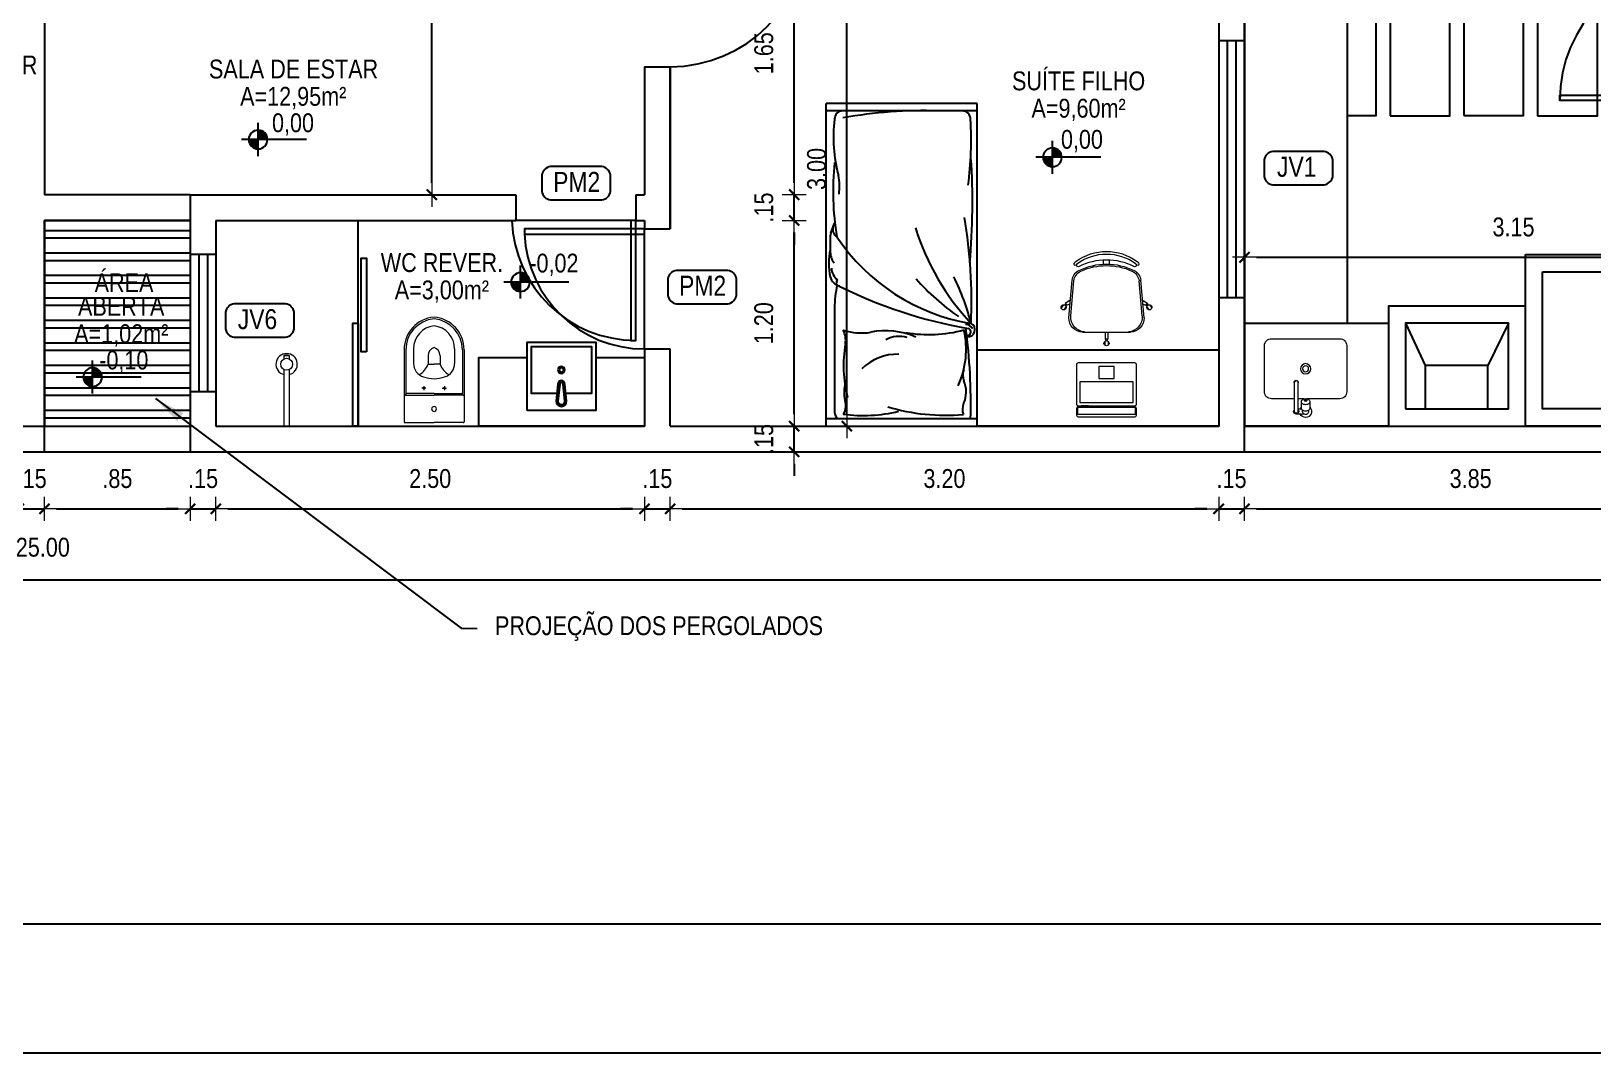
# Model space of a CAD drawing. Header units: millimetres. Extents: x -677 to -23, y -135 to 1112.
# Drawn here: x -122.8 to -113.69, y 838.58 to 844.54 of the extents above; entities that cross this region are included whole.
import ezdxf
from ezdxf.enums import TextEntityAlignment as Align

# ---------------------------------------------------------------- set-up
doc = ezdxf.new("R2010")
doc.units = ezdxf.units.MM
doc.header["$LTSCALE"] = 20
doc.header["$MEASUREMENT"] = 0
doc.header["$PDSIZE"] = -5
for name, pattern in [('CONTINU', [0]), ('DASHDOT2', [0.5, 0.25, -0.125, 0, -0.125]), ('HIDDEN2', [0.1875, 0.125, -0.0625]), ('TRAÇO-2PTOS_P', [0.625, 0.25, -0.125, 0, -0.125, 0, -0.125])]:
    doc.linetypes.add(name, pattern=pattern)
doc.layers.get('0').update_dxf_attribs({"linetype": 'CONTINUOUS'})
doc.layers.get('Defpoints').update_dxf_attribs({"linetype": 'CONTINUOUS'})
for name, color, linetype in [('AR-ALV', 5, 'CONTINUOUS'), ('AR-MOB', 252, 'CONTINUOUS'), ('ARQ-COB-PROJ', 8, 'TRAÇO-2PTOS_P'), ('ARREDI_attrezzature', 175, 'CONTINUOUS'), ('COTA', 7, 'CONTINUOUS'), ('DIVERSOS', 1, 'CONTINUOUS'), ('E-txt-g', 3, 'CONTINUOUS'), ('Layer1', 7, 'CONTINUOUS'), ('LAYER7', 4, 'CONTINUOUS'), ('MOB', 251, 'CONTINUOUS')]:
    doc.layers.add(name, color=color, linetype=linetype)
for name, color, linetype, lineweight in [('E-Cta-W', 7, 'CONTINUOUS', 20), ('E-Lay-9', 9, 'CONTINUOUS', 9), ('E-Pen-C', 4, 'CONTINUOUS', 15), ('E-Pen-G', 3, 'CONTINUOUS', 30), ('E-Txt-W', 7, 'CONTINUOUS', 20)]:
    doc.layers.add(name, color=color, linetype=linetype, lineweight=lineweight)
doc.styles.add('F2', font='swissc.ttf')
doc.styles.add('REG60', font='romans.shx', dxfattribs={"width": 0.8, "height": 0.15})
doc.styles.add('REG80', font='romans.shx', dxfattribs={"width": 0.8, "height": 0.2})
doc.dimstyles.new('DIMENSION-1', dxfattribs={"dimtxt": 0.11, "dimasz": 0.07, "dimexe": 1, "dimexo": 0, "dimgap": 0.12, "dimtad": 1, "dimzin": 7, "dimdsep": 46, "dimtxsty": 'F2', "dimblk1": 'TRACO', "dimblk2": 'TRACO', "dimsah": 1, "dimcen": 1, "dimse1": 1, "dimse2": 1, "dimclrd": 256, "dimclre": 256, "dimclrt": 6, "dimadec": 0, "dimazin": 0, "dimtfac": 1, "dimtix": 1, "dimtmove": 2, "dimatfit": 3, "dimldrblk": 'TRACO', "dimfxl": 1, "dimtolj": 1, "dimtzin": 0, "dimarcsym": 0})
doc.dimstyles.get("Standard").update_dxf_attribs({"dimtxt": 0.18, "dimasz": 0.18, "dimexe": 0.18, "dimexo": 0.0625, "dimgap": 0.09, "dimtad": 0, "dimtih": 1, "dimtoh": 1, "dimdec": 4, "dimzin": 0, "dimdsep": 46, "dimtxsty": 'Standard', "dimcen": 0.09, "dimadec": 0, "dimazin": 0, "dimtfac": 1, "dimtdec": 4, "dimtofl": 0, "dimtmove": 0, "dimatfit": 3, "dimfxl": 1, "dimtolj": 1, "dimtzin": 0, "dimarcsym": 0})

# ---------------------------------------------------------------- blocks, each defined once
blk = doc.blocks.new('TXT-AMB75')
at = {"layer": 'E-txt-g', "style": 'REG80', "width": 0.8, "flags": 8}
blk.add_attdef('TXT', text='', height=0.2, dxfattribs=at).set_placement((0.005, 0.296), align=Align.CENTER)
at = {"layer": 'E-Txt-W', "style": 'REG60', "width": 0.8, "flags": 8}
blk.add_attdef('TXT', text='', height=0.15, dxfattribs=at).set_placement((0.005, 0.027), align=Align.CENTER)
blk = doc.blocks.new('TRACO')
at = {"layer": 'E-Pen-C'}
for p, q in [((-1, 0), (1, 0)), ((0, 1), (0, -1))]:
    blk.add_line(p, q, dxfattribs=at)
at = {"layer": 'E-Pen-G'}
blk.add_line((-0.42, -0.42), (0.42, 0.42), dxfattribs=at)
blk = doc.blocks.new('*D826')
at = {"color": 4, "lineweight": -2}
for p, q in [((-122.9446, 841.7508), (-123.0146, 841.7508)), ((-122.8746, 841.7508), (-122.7246, 841.7508)), ((-122.6546, 841.7508), (-122.5846, 841.7508))]:
    blk.add_line(p, q, dxfattribs=at)
at = {"layer": 'Defpoints', "color": 0, "linetype": 'Continuous'}
for p in [(-122.7246, 843.584), (-122.8746, 842.234), (-122.7246, 841.7508)]:
    blk.add_point(p, dxfattribs=at)
at = {"color": 4, "linetype": 'Continuous', "lineweight": -2, "xscale": 0.07, "yscale": 0.07, "zscale": 0.07}
blk.add_blockref('TRACO', (-122.8746, 841.7508), dxfattribs=at)
at = {"color": 4, "linetype": 'Continuous', "lineweight": -2, "xscale": 0.07, "yscale": 0.07, "zscale": 0.07, "rotation": 180}
blk.add_blockref('TRACO', (-122.7246, 841.7508), dxfattribs=at)
at = {"color": 4, "linetype": 'Continuous', "insert": (-122.7996, 841.9272), "char_height": 0.11, "attachment_point": 5, "style": 'F2'}
blk.add_mtext('\\A1;.15', dxfattribs=at)
blk = doc.blocks.new('*D827')
at = {"color": 4, "lineweight": -2}
for p, q in [((-121.9446, 841.7508), (-122.0146, 841.7508)), ((-121.8746, 841.7508), (-121.7246, 841.7508)), ((-121.6546, 841.7508), (-121.5846, 841.7508))]:
    blk.add_line(p, q, dxfattribs=at)
at = {"layer": 'Defpoints', "color": 0, "linetype": 'Continuous'}
for p in [(-121.8746, 842.234), (-121.7246, 842.234), (-121.7246, 841.7508)]:
    blk.add_point(p, dxfattribs=at)
at = {"color": 4, "linetype": 'Continuous', "lineweight": -2, "xscale": 0.07, "yscale": 0.07, "zscale": 0.07}
blk.add_blockref('TRACO', (-121.8746, 841.7508), dxfattribs=at)
at = {"color": 4, "linetype": 'Continuous', "lineweight": -2, "xscale": 0.07, "yscale": 0.07, "zscale": 0.07, "rotation": 180}
blk.add_blockref('TRACO', (-121.7246, 841.7508), dxfattribs=at)
at = {"color": 4, "linetype": 'Continuous', "insert": (-121.7996, 841.9272), "char_height": 0.11, "attachment_point": 5, "style": 'F2'}
blk.add_mtext('\\A1;.15', dxfattribs=at)
blk = doc.blocks.new('*D828')
at = {"color": 4, "lineweight": -2}
blk.add_line((-121.6546, 841.7508), (-119.2946, 841.7508), dxfattribs=at)
at = {"layer": 'Defpoints', "color": 0, "linetype": 'Continuous'}
for p in [(-121.7246, 842.234), (-119.2246, 842.234), (-119.2246, 841.7508)]:
    blk.add_point(p, dxfattribs=at)
at = {"color": 4, "linetype": 'Continuous', "lineweight": -2, "xscale": 0.07, "yscale": 0.07, "zscale": 0.07, "rotation": 180}
blk.add_blockref('TRACO', (-121.7246, 841.7508), dxfattribs=at)
at = {"color": 4, "linetype": 'Continuous', "lineweight": -2, "xscale": 0.07, "yscale": 0.07, "zscale": 0.07}
blk.add_blockref('TRACO', (-119.2246, 841.7508), dxfattribs=at)
at = {"color": 4, "linetype": 'Continuous', "insert": (-120.4746, 841.9273), "char_height": 0.11, "attachment_point": 5, "style": 'F2'}
blk.add_mtext('\\A1;2.50', dxfattribs=at)
blk = doc.blocks.new('*D829')
at = {"color": 4, "lineweight": -2}
for p, q in [((-119.2946, 841.7508), (-119.3646, 841.7508)), ((-119.2246, 841.7508), (-119.0746, 841.7508)), ((-119.0046, 841.7508), (-118.9346, 841.7508))]:
    blk.add_line(p, q, dxfattribs=at)
at = {"layer": 'Defpoints', "color": 0, "linetype": 'Continuous'}
for p in [(-119.2246, 842.234), (-119.0746, 842.234), (-119.0746, 841.7508)]:
    blk.add_point(p, dxfattribs=at)
at = {"color": 4, "linetype": 'Continuous', "lineweight": -2, "xscale": 0.07, "yscale": 0.07, "zscale": 0.07}
blk.add_blockref('TRACO', (-119.2246, 841.7508), dxfattribs=at)
at = {"color": 4, "linetype": 'Continuous', "lineweight": -2, "xscale": 0.07, "yscale": 0.07, "zscale": 0.07, "rotation": 180}
blk.add_blockref('TRACO', (-119.0746, 841.7508), dxfattribs=at)
at = {"color": 4, "linetype": 'Continuous', "insert": (-119.1496, 841.9272), "char_height": 0.11, "attachment_point": 5, "style": 'F2'}
blk.add_mtext('\\A1;.15', dxfattribs=at)
blk = doc.blocks.new('*D830')
at = {"color": 4, "lineweight": -2}
blk.add_line((-119.0046, 841.7508), (-115.9446, 841.7508), dxfattribs=at)
at = {"layer": 'Defpoints', "color": 0, "linetype": 'Continuous'}
for p in [(-115.8746, 844.484), (-119.0746, 842.234), (-115.8746, 841.7508)]:
    blk.add_point(p, dxfattribs=at)
at = {"color": 4, "linetype": 'Continuous', "lineweight": -2, "xscale": 0.07, "yscale": 0.07, "zscale": 0.07, "rotation": 180}
blk.add_blockref('TRACO', (-119.0746, 841.7508), dxfattribs=at)
at = {"color": 4, "linetype": 'Continuous', "lineweight": -2, "xscale": 0.07, "yscale": 0.07, "zscale": 0.07}
blk.add_blockref('TRACO', (-115.8746, 841.7508), dxfattribs=at)
at = {"color": 4, "linetype": 'Continuous', "insert": (-117.4746, 841.9273), "char_height": 0.11, "attachment_point": 5, "style": 'F2'}
blk.add_mtext('\\A1;3.20', dxfattribs=at)
blk = doc.blocks.new('*D831')
at = {"color": 4, "lineweight": -2}
blk.add_line((-115.6546, 841.7508), (-113.1546, 841.7508), dxfattribs=at)
at = {"layer": 'Defpoints', "color": 0, "linetype": 'Continuous'}
for p in [(-115.7246, 842.234), (-113.0846, 842.234), (-113.0846, 841.7508)]:
    blk.add_point(p, dxfattribs=at)
at = {"color": 4, "linetype": 'Continuous', "lineweight": -2, "xscale": 0.07, "yscale": 0.07, "zscale": 0.07, "rotation": 180}
blk.add_blockref('TRACO', (-115.7246, 841.7508), dxfattribs=at)
at = {"color": 4, "linetype": 'Continuous', "lineweight": -2, "xscale": 0.07, "yscale": 0.07, "zscale": 0.07}
blk.add_blockref('TRACO', (-113.0846, 841.7508), dxfattribs=at)
at = {"color": 4, "linetype": 'Continuous', "insert": (-114.4046, 841.9272), "char_height": 0.11, "attachment_point": 5, "style": 'F2'}
blk.add_mtext('\\A1;3.85', dxfattribs=at)
blk = doc.blocks.new('*D666')
at = {"color": 4, "lineweight": -2}
blk.add_line((-137.5146, 841.3363), (-112.6546, 841.3363), dxfattribs=at)
at = {"layer": 'Defpoints', "color": 0, "linetype": 'Continuous'}
for p in [(-137.5846, 841.9742), (-112.5846, 841.9742), (-112.5846, 841.3363)]:
    blk.add_point(p, dxfattribs=at)
at = {"color": 4, "linetype": 'Continuous', "lineweight": -2, "xscale": 0.07, "yscale": 0.07, "zscale": 0.07, "rotation": 180}
blk.add_blockref('TRACO', (-137.5846, 841.3363), dxfattribs=at)
at = {"color": 4, "linetype": 'Continuous', "lineweight": -2, "xscale": 0.07, "yscale": 0.07, "zscale": 0.07}
blk.add_blockref('TRACO', (-112.5846, 841.3363), dxfattribs=at)
at = {"color": 4, "linetype": 'Continuous', "insert": (-122.7346, 841.5266), "char_height": 0.11, "attachment_point": 5, "style": 'F2'}
blk.add_mtext('\\A1;25.00', dxfattribs=at)
blk = doc.blocks.new('vaso-s')
at = {"color": 8}
for start, end in [(0, 180), (180, 0)]:
    blk.add_arc((0.08, 0), 0.0143, start, end, dxfattribs=at)
at = {"layer": 'E-Lay-9', "color": 8}
for p, q in [((0, 0.17), (0, 0)), ((0.4256, 0.175), (0.005, 0.175)), ((0.16, 0.17), (0.16, 0.17)), ((0.16, 0.17), (0.16, 0)), ((0.4256, 0.165), (0.165, 0.165)), ((0.17, 0), (0.17, 0.16)), ((0.4306, 0.12), (0.3459, 0.12)), ((0.2134, 0.06), (0.1891, 0.06)), ((0.2013, 0.0479), (0.2013, 0.0722)), ((0.3406, 0.035), (0.3406, 0)), ((0.3906, 0.035), (0.3406, 0.035)), ((0, -0.17), (0, 0)), ((0.16, -0.17), (0.16, 0)), ((0.17, 0), (0.17, -0.1601)), ((0.2134, -0.06), (0.1891, -0.06)), ((0.2013, -0.0479), (0.2013, -0.0722)), ((0.3406, -0.035), (0.3406, 0)), ((0.3906, -0.035), (0.3406, -0.035)), ((0.4256, -0.175), (0.005, -0.175)), ((0.16, -0.17), (0.16, -0.17)), ((0.4256, -0.165), (0.165, -0.165)), ((0.4306, -0.12), (0.3459, -0.12))]:
    blk.add_line(p, q, dxfattribs=at)
for centre in [(0.2013, 0.06), (0.2013, -0.06)]:
    blk.add_circle(centre, 0.005, dxfattribs=at)
for centre, radius, start, end in [((0.005, 0.17), 0.005, 90, 180), ((0.155, 0.17), 0.005, 0, 90), ((0.165, 0.17), 0.00495, 180, 270), ((0.165, 0.16), 0.00495, 0, 90), ((0.3459, 0.0375), 0.0825, 90, 163.03545), ((0.4256, -0.015), 0.19, 4.52806, 90), ((0.4256, -0.015), 0.18, 4.78019, 90), ((0.4306, -0.015), 0.135, 6.37937, 90), ((0.518, -0.015), 0.2624, 163.03545, 176.7233), ((0.3754, 0.1358), 0.1066, 206.93947, 250.96472), ((0.3906, -0.015), 0.05, 17.4576, 90), ((0.518, 0.015), 0.2624, 183.2767, 196.96455), ((0.3459, -0.0375), 0.0825, 196.96455, 270), ((0.3754, -0.1358), 0.1066, 109.03528, 153.06053), ((0.3906, 0.015), 0.05, 270, 342.5424), ((0.4256, 0.015), 0.19, 270, 355.47194), ((0.4256, 0.015), 0.18, 270, 355.21981), ((0.4306, 0.015), 0.135, 270, 353.62063), ((0.005, -0.17), 0.005, 180, 270), ((0.155, -0.17), 0.005, 270, 0), ((0.165, -0.17), 0.00495, 90, 180), ((0.165, -0.1601), 0.00495, 270, 0)]:
    blk.add_arc(centre, radius, start, end, dxfattribs=at)
blk = doc.blocks.new('Chuveiro')
at = {"layer": 'E-Lay-9', "color": 8}
for p, q in [((-0.0311, 0.0156), (-0.3604, 0.0156)), ((0.0509, 0.0156), (0.0311, 0.0156)), ((0.0509, 0.0156), (0.0509, -0.0156)), ((-0.0311, -0.0156), (-0.3604, -0.0156)), ((0.0509, -0.0156), (0.0311, -0.0156))]:
    blk.add_line(p, q, dxfattribs=at)
blk.add_circle((0, 0), 0.0348, dxfattribs=at)
for centre, radius, start, end in [((0, 0), 0.0624, 194.4775, 165.5225), ((0.0093, 0), 0.0444, 339.42663, 20.57337)]:
    blk.add_arc(centre, radius, start, end, dxfattribs=at)
blk = doc.blocks.new('CUBA QUADRADA-flat-4-flat-1')
at = {"layer": 'MOB'}
blk.add_lwpolyline([(0, -0.2), (0.4, -0.2), (0.4, 0.2), (0, 0.2)], close=True, dxfattribs=at)
blk.add_lwpolyline([(0.1, -0.0255), (0.1, -0.175), (0.375, -0.175), (0.375, 0.175), (0.1, 0.175), (0.1, 0.0255)], dxfattribs=at)
for points in [[(0.155, -0.02), (0.055, -0.03, -1), (0.055, 0.03), (0.155, 0.02, -1)], [(0.155, -0.01), (0.055, -0.02, -1), (0.055, 0.02), (0.155, 0.01, -1)]]:
    blk.add_lwpolyline(points, format="xyb", close=True, dxfattribs=at)
for radius in [0.02, 0.0125]:
    blk.add_circle((0.2375, 0), radius, dxfattribs=at)
blk = doc.blocks.new('Cadeira')
at = {"layer": 'E-Lay-9', "color": 8}
for p, q in [((-0.1393, 0), (0.1393, 0)), ((-0.0093, 0.0535), (-0.0093, 0.0769)), ((-0.0075, 0), (-0.0075, 0.0425)), ((-0.0075, 0.0425), (-0.0056, 0.0425)), ((0.0056, 0.0425), (0.0075, 0.0425)), ((0.0075, 0), (0.0075, 0.0425)), ((0.0096, 0.0535), (0.0096, 0.0769)), ((-0.2192, -0.0836), (-0.1996, -0.3023)), ((0.2192, -0.0836), (0.1996, -0.3023)), ((-0.25, -0.1588), (-0.265, -0.1409)), ((-0.2355, -0.1467), (-0.2505, -0.1288)), ((-0.2398, -0.1647), (-0.2413, -0.1659)), ((-0.2133, -0.1847), (-0.2413, -0.1659)), ((-0.2298, -0.1563), (-0.2313, -0.1575)), ((-0.2144, -0.1618), (-0.2298, -0.1563)), ((-0.2087, -0.0936), (-0.1898, -0.2982)), ((0.2087, -0.0936), (0.1898, -0.2982)), ((0.2133, -0.1847), (0.2413, -0.1659)), ((0.2144, -0.1618), (0.2298, -0.1563)), ((0.2298, -0.1563), (0.2313, -0.1575)), ((0.2355, -0.1467), (0.2505, -0.1288)), ((0.2398, -0.1647), (0.2413, -0.1659)), ((0.25, -0.1588), (0.265, -0.1409)), ((-0.0175, -0.3961), (-0.0175, -0.4196)), ((0.0175, -0.3961), (0.0175, -0.4196))]:
    blk.add_line(p, q, dxfattribs=at)
blk.add_lwpolyline([(0.1631, -0.3812, -0.237888), (-0.1631, -0.3812, 0.605717), (-0.1738, -0.3953, 0.122717), (-0.17, -0.4, 0.323529), (0.17, -0.4, 0.122717), (0.1738, -0.3953, 0.605717)], format="xyb", close=True, dxfattribs=at)
for centre in [(0, 0.0466), (-0.2382, -0.1579), (0.2382, -0.1579)]:
    blk.add_circle(centre, 0.005, dxfattribs=at)
for centre, radius, start, end in [((-0.1393, -0.08), 0.08, 90, 182.56924), ((0.0001, 0.0652), 0.015, 281.63338, 257.45365), ((0, 0.0475), 0.0075, 221.81031, 318.18969), ((0.1393, -0.08), 0.08, 357.43076, 90), ((-0.1202, -0.0886), 0.0887, 95.59249, 183.25223), ((0.1202, -0.0886), 0.0887, 356.74777, 84.40751), ((-0.2502, -0.1438), 0.015, 322.54635, 298.36662), ((-0.2388, -0.1573), 0.0075, 261.81031, 358.18969), ((0.2388, -0.1573), 0.0075, 181.81031, 278.18969), ((0.2502, -0.1438), 0.015, 241.63338, 217.45365), ((-0.1299, -0.296), 0.07, 185.12125, 243.60471), ((-0.1201, -0.2918), 0.07, 185.2999, 245.73609), ((0, -0.0343), 0.3622, 243.60471, 296.39529), ((0, -0.0254), 0.3622, 245.73609, 294.26391), ((0.1201, -0.2918), 0.07, 294.26391, 354.7001), ((0.1299, -0.296), 0.07, 296.39529, 354.87875), ((-0.1819, -0.3961), 0.00782, 29.81088, 225.32554), ((-0.1625, -0.39), 0.0275, 205.14546, 233.45713), ((0, -0.1648), 0.3052, 234.12379, 305.87621), ((-0.1625, -0.39), 0.0125, 205.14546, 233.1301), ((0.1819, -0.3961), 0.00782, 314.67446, 150.18912), ((0.1625, -0.39), 0.0275, 306.54287, 334.85454)]:
    blk.add_arc(centre, radius, start, end, dxfattribs=at)
blk = doc.blocks.new('Notebook')
at = {"layer": 'E-Lay-9', "color": 8}
for p, q in [((-0.175, 0.305), (-0.175, 0.3)), ((-0.175, 0.3), (-0.175, 0.265)), ((0.165, 0.315), (-0.165, 0.315)), ((0.175, 0.3), (0.175, 0.305)), ((0.175, 0.265), (0.175, 0.3)), ((-0.165, 0.255), (0.165, 0.255))]:
    blk.add_line(p, q, dxfattribs=at)
for points in [[(-0.165, 0.26), (0.165, 0.26, 0.414214), (0.17, 0.265), (0.17, 0.295, 0.414214), (0.165, 0.3), (-0.165, 0.3, 0.414214), (-0.17, 0.295), (-0.17, 0.265, 0.414214)], [(-0.165, 0), (0.165, 0, 0.414214), (0.175, 0.01), (0.175, 0.24, 0.414214), (0.165, 0.25), (-0.165, 0.25, 0.414214), (-0.175, 0.24), (-0.175, 0.01, 0.414214)]]:
    blk.add_lwpolyline(points, format="xyb", close=True, dxfattribs=at)
for points in [[(-0.155, 0.11), (0.155, 0.11), (0.155, 0.23), (-0.155, 0.23)], [(-0.105, 0.25), (-0.145, 0.25), (-0.145, 0.255), (-0.105, 0.255)], [(0.105, 0.25), (0.145, 0.25), (0.145, 0.255), (0.105, 0.255)], [(-0.045, 0.02), (0.045, 0.02), (0.045, 0.09), (-0.045, 0.09)]]:
    blk.add_lwpolyline(points, close=True, dxfattribs=at)
for centre, start, end in [((-0.165, 0.305), 90, 180), ((0.165, 0.305), 0, 90), ((-0.165, 0.265), 180, 270), ((0.165, 0.265), 270, 360)]:
    blk.add_arc(centre, 0.01, start, end, dxfattribs=at)
blk = doc.blocks.new('*D677')
at = {"color": 4, "lineweight": -2}
blk.add_line((-122.6546, 841.7508), (-121.9446, 841.7508), dxfattribs=at)
at = {"layer": 'Defpoints', "color": 0, "linetype": 'Continuous'}
for p in [(-122.7246, 843.434), (-121.8746, 843.434), (-121.8746, 841.7508)]:
    blk.add_point(p, dxfattribs=at)
at = {"color": 4, "linetype": 'Continuous', "lineweight": -2, "xscale": 0.07, "yscale": 0.07, "zscale": 0.07, "rotation": 180}
blk.add_blockref('TRACO', (-122.7246, 841.7508), dxfattribs=at)
at = {"color": 4, "linetype": 'Continuous', "lineweight": -2, "xscale": 0.07, "yscale": 0.07, "zscale": 0.07}
blk.add_blockref('TRACO', (-121.8746, 841.7508), dxfattribs=at)
at = {"color": 4, "linetype": 'Continuous', "insert": (-122.2996, 841.9272), "char_height": 0.11, "attachment_point": 5, "style": 'F2'}
blk.add_mtext('\\A1;.85', dxfattribs=at)
blk = doc.blocks.new('Cuba coz')
at = {"color": 8}
blk.add_line((7.5, -4.5), (7.5, -2.41), dxfattribs=at)
for points in [[(13.41, -6.5), (13.41, -20, 0.414214), (17.41, -24), (44.41, -24, 0.414214), (48.41, -20), (48.41, 20, 0.414214), (44.41, 24), (17.41, 24, 0.414214), (13.41, 20), (13.41, 0.74)], [(6.7, 1.75), (6, 1.75, 0.546464), (4.41, -0.73, -0.10784), (4.5, -1.15), (4.5, -5.5)], [(11.72, 2.5), (7.96, 2.5, 0.133256), (7.32, 2.33, 0.106756), (6.71, 1.77, 0.082828), (6.34, 0.99, 0.071352), (6.19, 0, 0.071352), (6.34, -0.99, 0.082828), (6.71, -1.77, 0.106756), (7.32, -2.33, 0.133256), (7.96, -2.5), (11.72, -2.5)], [(4.41, -0.73, 0.293273), (6, -1.75), (6.7, -1.75)], [(13.41, -1), (13.41, -4.5, 0.414214)]]:
    blk.add_lwpolyline(points, format="xyb", dxfattribs=at)
for points in [[(11.72, -2.5, 0.133256), (12.36, -2.33, 0.106756), (12.97, -1.77, 0.082828), (13.35, -0.99, 0.071352), (13.49, 0, 0.071352), (13.35, 0.99, 0.082828), (12.97, 1.77, 0.106756), (12.36, 2.33, 0.133256), (11.72, 2.5, 0.133256), (11.08, 2.33, 0.106756), (10.47, 1.77, 0.082828), (10.1, 0.99, 0.071352), (9.95, 0, 0.071352), (10.1, -0.99, 0.082828), (10.47, -1.77, 0.106756), (11.08, -2.33, 0.133256)], [(12.47, 0.75, 0.133256), (12.28, 0.7, 0.106756), (12.1, 0.53, 0.082828), (11.98, 0.3, 0.071352), (11.94, 0, 0.071352), (11.98, -0.3, 0.082828), (12.1, -0.53, 0.106756), (12.28, -0.7, 0.133256), (12.47, -0.75, 0.133256), (12.66, -0.7, 0.106756), (12.85, -0.53, 0.082828), (12.96, -0.3, 0.071352), (13, 0, 0.071352), (12.96, 0.3, 0.082828), (12.85, 0.53, 0.106756), (12.66, 0.7, 0.133256)], [(6, -6.5), (23, -6.5, 1), (23, -4.5), (6, -4.5, 1)]]:
    blk.add_lwpolyline(points, format="xyb", close=True, dxfattribs=at)
for radius in [3, 1.75]:
    blk.add_circle((30.91, 0), radius, dxfattribs=at)
for centre, radius, start, end in [((6, 0), 3.5, 45.58469, 244.62307), ((6, -5.5), 1.5, 41.81031, 318.18969), ((6, 0), 3.5, 295.37693, 314.41531), ((23, -5.5), 1.25, 233.1301, 126.8699)]:
    blk.add_arc(centre, radius, start, end, dxfattribs=at)
blk = doc.blocks.new('*D697')
at = {"color": 4, "lineweight": -2}
for p, q in [((-115.9446, 841.7508), (-116.0146, 841.7508)), ((-115.8746, 841.7508), (-115.7246, 841.7508)), ((-115.6546, 841.7508), (-115.5846, 841.7508))]:
    blk.add_line(p, q, dxfattribs=at)
at = {"layer": 'Defpoints', "color": 0, "linetype": 'Continuous'}
for p in [(-115.8746, 842.234), (-115.7246, 842.234), (-115.7246, 841.7508)]:
    blk.add_point(p, dxfattribs=at)
at = {"color": 4, "linetype": 'Continuous', "lineweight": -2, "xscale": 0.07, "yscale": 0.07, "zscale": 0.07}
blk.add_blockref('TRACO', (-115.8746, 841.7508), dxfattribs=at)
at = {"color": 4, "linetype": 'Continuous', "lineweight": -2, "xscale": 0.07, "yscale": 0.07, "zscale": 0.07, "rotation": 180}
blk.add_blockref('TRACO', (-115.7246, 841.7508), dxfattribs=at)
at = {"color": 4, "linetype": 'Continuous', "insert": (-115.7996, 841.9272), "char_height": 0.11, "attachment_point": 5, "style": 'F2'}
blk.add_mtext('\\A1;.15', dxfattribs=at)
blk = doc.blocks.new('*D712')
at = {"color": 4, "lineweight": -2}
blk.add_line((-120.4649, 843.654), (-120.4649, 847.214), dxfattribs=at)
at = {"layer": 'Defpoints', "color": 0, "linetype": 'Continuous'}
for p in [(-120.4649, 847.284), (-120.4649, 847.284), (-120.4649, 843.584)]:
    blk.add_point(p, dxfattribs=at)
at = {"color": 4, "linetype": 'Continuous', "lineweight": -2, "xscale": 0.07, "yscale": 0.07, "zscale": 0.07}
for p, rotation in [((-120.4649, 847.284), 90), ((-120.4649, 843.584), 270)]:
    blk.add_blockref('TRACO', p, dxfattribs=dict(at, rotation=rotation))
at = {"color": 4, "linetype": 'Continuous', "insert": (-120.6413, 845.434), "char_height": 0.11, "attachment_point": 5, "rotation": 90, "style": 'F2'}
blk.add_mtext('\\A1;3.70', dxfattribs=at)
blk = doc.blocks.new('*D715')
at = {"color": 4, "lineweight": -2}
for p, q in [((-118.3516, 842.304), (-118.3516, 842.374)), ((-118.3516, 842.084), (-118.3516, 842.234)), ((-118.3516, 842.014), (-118.3516, 841.944))]:
    blk.add_line(p, q, dxfattribs=at)
at = {"layer": 'Defpoints', "color": 0, "linetype": 'Continuous'}
for p in [(-119.0239, 842.234), (-118.3516, 842.234), (-119.0239, 842.084)]:
    blk.add_point(p, dxfattribs=at)
at = {"color": 4, "linetype": 'Continuous', "lineweight": -2, "xscale": 0.07, "yscale": 0.07, "zscale": 0.07}
for p, rotation in [((-118.3516, 842.234), 270), ((-118.3516, 842.084), 90)]:
    blk.add_blockref('TRACO', p, dxfattribs=dict(at, rotation=rotation))
at = {"color": 4, "linetype": 'Continuous', "insert": (-118.528, 842.159), "char_height": 0.11, "attachment_point": 5, "rotation": 90, "style": 'F2'}
blk.add_mtext('\\A1;.15', dxfattribs=at)
blk = doc.blocks.new('*D716')
at = {"color": 4, "lineweight": -2}
blk.add_line((-118.3516, 842.304), (-118.3516, 843.364), dxfattribs=at)
at = {"layer": 'Defpoints', "color": 0, "linetype": 'Continuous'}
for p in [(-119.2246, 843.434), (-118.3516, 843.434), (-119.0239, 842.234)]:
    blk.add_point(p, dxfattribs=at)
at = {"color": 4, "linetype": 'Continuous', "lineweight": -2, "xscale": 0.07, "yscale": 0.07, "zscale": 0.07}
for p, rotation in [((-118.3516, 843.434), 90), ((-118.3516, 842.234), 270)]:
    blk.add_blockref('TRACO', p, dxfattribs=dict(at, rotation=rotation))
at = {"color": 4, "linetype": 'Continuous', "insert": (-118.5281, 842.834), "char_height": 0.11, "attachment_point": 5, "rotation": 90, "style": 'F2'}
blk.add_mtext('\\A1;1.20', dxfattribs=at)
blk = doc.blocks.new('*D717')
at = {"color": 4, "lineweight": -2}
for p, q in [((-118.3516, 843.654), (-118.3516, 843.724)), ((-118.3516, 843.434), (-118.3516, 843.584)), ((-118.3516, 843.364), (-118.3516, 843.294))]:
    blk.add_line(p, q, dxfattribs=at)
at = {"layer": 'Defpoints', "color": 0, "linetype": 'Continuous'}
for p in [(-119.2246, 843.584), (-118.3516, 843.584), (-119.2246, 843.434)]:
    blk.add_point(p, dxfattribs=at)
at = {"color": 4, "linetype": 'Continuous', "lineweight": -2, "xscale": 0.07, "yscale": 0.07, "zscale": 0.07}
for p, rotation in [((-118.3516, 843.584), 270), ((-118.3516, 843.434), 90)]:
    blk.add_blockref('TRACO', p, dxfattribs=dict(at, rotation=rotation))
at = {"color": 4, "linetype": 'Continuous', "insert": (-118.528, 843.509), "char_height": 0.11, "attachment_point": 5, "rotation": 90, "style": 'F2'}
blk.add_mtext('\\A1;.15', dxfattribs=at)
blk = doc.blocks.new('*D718')
at = {"color": 4, "lineweight": -2}
blk.add_line((-118.3516, 843.654), (-118.3516, 845.164), dxfattribs=at)
at = {"layer": 'Defpoints', "color": 0, "linetype": 'Continuous'}
for p in [(-119.0746, 845.234), (-118.3516, 845.234), (-119.2246, 843.584)]:
    blk.add_point(p, dxfattribs=at)
at = {"color": 4, "linetype": 'Continuous', "lineweight": -2, "xscale": 0.07, "yscale": 0.07, "zscale": 0.07}
for p, rotation in [((-118.3516, 845.234), 90), ((-118.3516, 843.584), 270)]:
    blk.add_blockref('TRACO', p, dxfattribs=dict(at, rotation=rotation))
at = {"color": 4, "linetype": 'Continuous', "insert": (-118.528, 844.409), "char_height": 0.11, "attachment_point": 5, "rotation": 90, "style": 'F2'}
blk.add_mtext('\\A1;1.65', dxfattribs=at)
blk = doc.blocks.new('NIVEL')
at = {"layer": 'DIVERSOS'}
h = blk.add_hatch(color=7, dxfattribs=at)
h.paths.add_polyline_path([(0, 0.137, 0.414214), (-0.137, 0), (0, 0)])
h.paths.add_polyline_path([(0, 0), (0, -0.137, 0.414214), (0.137, 0)])
at = {"layer": 'DIVERSOS', "color": 7}
for p, q in [((0, 0.242), (0, -0.242)), ((0.709, 0), (-0.242, 0))]:
    blk.add_line(p, q, dxfattribs=at)
blk.add_circle((0, 0), 0.137, dxfattribs=at)
blk = doc.blocks.new('*D719')
at = {"color": 4, "lineweight": -2}
blk.add_line((-118.0438, 842.304), (-118.0438, 845.164), dxfattribs=at)
at = {"layer": 'Defpoints', "color": 0, "linetype": 'Continuous'}
for p in [(-119.0746, 845.234), (-118.0438, 845.234), (-119.0746, 842.234)]:
    blk.add_point(p, dxfattribs=at)
at = {"color": 4, "linetype": 'Continuous', "lineweight": -2, "xscale": 0.07, "yscale": 0.07, "zscale": 0.07}
for p, rotation in [((-118.0438, 845.234), 90), ((-118.0438, 842.234), 270)]:
    blk.add_blockref('TRACO', p, dxfattribs=dict(at, rotation=rotation))
at = {"color": 4, "linetype": 'Continuous', "insert": (-118.2202, 843.734), "char_height": 0.11, "attachment_point": 5, "rotation": 90, "style": 'F2'}
blk.add_mtext('\\A1;3.00', dxfattribs=at)
blk = doc.blocks.new('*D769')
at = {"color": 4, "lineweight": -2}
blk.add_line((-115.6546, 843.2185), (-112.6546, 843.2185), dxfattribs=at)
at = {"layer": 'Defpoints', "color": 0, "linetype": 'Continuous'}
for p in [(-112.5846, 843.534), (-115.7246, 843.4435), (-112.5846, 843.2185)]:
    blk.add_point(p, dxfattribs=at)
at = {"color": 4, "linetype": 'Continuous', "lineweight": -2, "xscale": 0.07, "yscale": 0.07, "zscale": 0.07, "rotation": 180}
blk.add_blockref('TRACO', (-115.7246, 843.2185), dxfattribs=at)
at = {"color": 4, "linetype": 'Continuous', "lineweight": -2, "xscale": 0.07, "yscale": 0.07, "zscale": 0.07}
blk.add_blockref('TRACO', (-112.5846, 843.2185), dxfattribs=at)
at = {"color": 4, "linetype": 'Continuous', "insert": (-114.1546, 843.395), "char_height": 0.11, "attachment_point": 5, "style": 'F2'}
blk.add_mtext('\\A1;3.15', dxfattribs=at)

msp = doc.modelspace()

# ---------------------------------------------------------------- hatches: boundary and pattern name
at = {"linetype": 'HIDDEN2'}
h = msp.add_hatch(dxfattribs=at)
h.set_pattern_fill('ANSI32', color=8, scale=0.35, angle=135, style=0)
h.set_pattern_definition([(180, (47.47544, 150.33208), (-3e-17, -0.13125), []), (180, (47.4317, 150.37583), (-3e-17, -0.13125), [])])
h.paths.add_polyline_path([(-121.8746, 843.434), (-122.7246, 843.434), (-122.7246, 842.234), (-121.8746, 842.234)])
h.paths.add_polyline_path([(-122.5391, 842.8499), (-122.0159, 842.8499), (-122.0159, 843.0149), (-122.5391, 843.0149)], flags=24)
h.paths.add_polyline_path([(-122.6172, 842.6639), (-121.9365, 842.6639), (-121.9365, 842.8618), (-122.6172, 842.8618)], flags=24)
h.paths.add_polyline_path([(-122.4548, 842.9804), (-122.0668, 842.9804), (-122.0668, 843.1901), (-122.4548, 843.1901)], flags=24)
h.paths.add_polyline_path([(-122.4382, 842.5106), (-122.0698, 842.5106), (-122.0698, 842.7078), (-122.4382, 842.7078)], flags=24)

# ---------------------------------------------------------------- linework, layer by layer
at = {"color": 5, "linetype": 'Continuous'}
for p, q in [((-115.7246, 845.384), (-115.7246, 844.484)), ((-115.8746, 845.234), (-115.8746, 844.484)), ((-115.8746, 844.484), (-115.7246, 844.484)), ((-119.2246, 844.3302), (-119.2246, 843.584)), ((-119.2246, 844.3302), (-119.2246, 843.584)), ((-119.2246, 844.3302), (-119.0746, 844.3302)), ((-119.0746, 843.384), (-119.0746, 844.3302)), ((-119.0746, 844.3302), (-119.0746, 843.384)), ((-121.8746, 843.584), (-121.8746, 842.234)), ((-121.8746, 843.584), (-119.9746, 843.584)), ((-119.9746, 843.584), (-119.9746, 843.434)), ((-119.9746, 843.584), (-119.9746, 843.434)), ((-119.2746, 843.584), (-119.2246, 843.584)), ((-119.2746, 843.584), (-119.2746, 843.434)), ((-121.7246, 843.434), (-119.9746, 843.434)), ((-121.7246, 843.434), (-121.7246, 842.234)), ((-119.2746, 843.434), (-119.2246, 843.434)), ((-119.2246, 843.434), (-119.2246, 843.384)), ((-119.2246, 843.434), (-119.2246, 843.384)), ((-119.2246, 843.384), (-119.0746, 843.384)), ((-115.8746, 842.984), (-115.8746, 842.234)), ((-115.8746, 842.984), (-115.7246, 842.984)), ((-115.7246, 842.984), (-115.7246, 842.234)), ((-119.2246, 842.684), (-119.2246, 842.234)), ((-119.2246, 842.684), (-119.0746, 842.684)), ((-119.0746, 842.234), (-119.0746, 842.684)), ((-131.0335, 842.234), (-121.8746, 842.234)), ((-121.7246, 842.234), (-119.2246, 842.234)), ((-119.0746, 842.234), (-115.8746, 842.234)), ((-115.7246, 842.234), (-113.0846, 842.234)), ((-137.5846, 842.084), (-112.5846, 842.084))]:
    msp.add_line(p, q, dxfattribs=at)
at = {"color": 8}
for p, q in [((-115.8746, 844.484), (-115.8746, 842.984)), ((-115.7246, 844.484), (-115.7246, 842.984)), ((-120.8946, 842.234), (-120.8946, 843.434))]:
    msp.add_line(p, q, dxfattribs=at)
at = {"color": 7}
for p, q in [((-115.8246, 844.484), (-115.8246, 842.984)), ((-115.7746, 844.484), (-115.7746, 842.984))]:
    msp.add_line(p, q, dxfattribs=at)
at = {"color": 8, "linetype": 'Continuous'}
for p, q in [((-114.7846, 842.834), (-114.6708, 842.5873)), ((-114.1846, 842.834), (-114.3053, 842.5873))]:
    msp.add_line(p, q, dxfattribs=at)
at = {"color": 2}
msp.add_lwpolyline([(-156.8359, 838.5779), (-93.7559, 838.5779), (-93.7559, 883.1279), (-156.8359, 883.1279)], close=True, dxfattribs=at)
at = {"color": 5, "linetype": 'Continuous'}
msp.add_lwpolyline([(-154.9609, 882.3779), (-94.5059, 882.3779), (-94.5059, 839.3279), (-154.9609, 839.3279)], close=True, dxfattribs=at)
at = {"color": 8, "linetype": 'Continuous', "flags": 128}
msp.add_lwpolyline([(-134.4335, 847.434), (-134.4335, 842.084), (-122.7246, 842.084), (-122.7246, 843.434), (-121.8746, 843.434), (-121.8746, 842.084), (-115.7246, 842.084), (-115.7246, 845.384), (-119.0746, 845.384), (-119.0746, 847.434), (-127.5312, 847.434), (-127.5312, 846.084), (-129.3799, 846.084), (-129.3799, 847.434), (-134.4335, 847.434)], dxfattribs=at)
at = {"color": 7}
for points in [[(-119.2746, 843.434), (-119.3046, 843.434), (-119.3046, 842.734), (-119.2746, 842.734)], [(-119.2246, 843.384), (-119.9246, 843.384), (-119.9246, 843.354), (-119.2246, 843.354)], [(-120.8454, 842.6672), (-120.8778, 842.6672), (-120.8778, 843.2126), (-120.8454, 843.2126)], [(-120.8946, 842.234), (-120.9253, 842.234), (-120.9253, 842.834), (-120.8946, 842.834)]]:
    msp.add_lwpolyline(points, close=True, dxfattribs=at)
at = {"color": 8, "linetype": 'Continuous'}
for points in [[(-114.0846, 843.234), (-113.0846, 843.234), (-113.0846, 842.234), (-114.0846, 842.234)], [(-113.9846, 843.134), (-113.1846, 843.134), (-113.1846, 842.334), (-113.9846, 842.334)], [(-114.8846, 842.234), (-114.0846, 842.234), (-114.0846, 842.934), (-114.8846, 842.934)], [(-114.7846, 842.334), (-114.1846, 842.334), (-114.1846, 842.834), (-114.7846, 842.834)], [(-114.6708, 842.334), (-114.3053, 842.334), (-114.3053, 842.5873), (-114.6708, 842.5873)]]:
    msp.add_lwpolyline(points, close=True, dxfattribs=at)
at = {"color": 8, "linetype": 'CONTINU'}
msp.add_lwpolyline([(-115.7246, 842.834), (-114.8846, 842.834), (-114.8846, 842.234), (-115.7246, 842.234)], close=True, dxfattribs=at)
at = {"color": 8}
msp.add_lwpolyline([(-119.5093, 842.634), (-119.2246, 842.634), (-119.2246, 842.234), (-120.1917, 842.234), (-120.1917, 842.634), (-119.9093, 842.634)], dxfattribs=at)
msp.add_lwpolyline([(-115.8746, 842.6788), (-115.8746, 842.234), (-117.2827, 842.234), (-117.2827, 842.6788)], close=True, dxfattribs=at)
at = {"layer": 'AR-ALV', "color": 8, "linetype": 'Continuous'}
msp.add_lwpolyline([(-115.1246, 844.0458), (-114.9555, 844.0458), (-114.9555, 845.0448), (-115.1246, 845.0448)], dxfattribs=at)
for points in [[(-114.8738, 844.0434), (-114.5255, 844.0434), (-114.5255, 845.0425), (-114.8738, 845.0425)], [(-114.4437, 844.0458), (-114.0954, 844.0458), (-114.0954, 845.0448), (-114.4437, 845.0448)], [(-114.0137, 844.0434), (-113.6654, 844.0434), (-113.6654, 845.0425), (-114.0137, 845.0425)]]:
    msp.add_lwpolyline(points, close=True, dxfattribs=at)
at = {"layer": 'AR-ALV', "color": 7, "linetype": 'Continuous'}
msp.add_lwpolyline([(-113.0846, 844.134), (-113.8846, 844.134), (-113.8846, 844.164), (-113.0846, 844.164)], close=True, dxfattribs=at)
at = {"layer": 'ARQ-COB-PROJ', "linetype": 'HIDDEN2'}
msp.add_arc((-113.0846, 844.134), 0.8, 90, 180, dxfattribs=at)
at = {"layer": 'ARREDI_attrezzature', "color": 8}
for p, q in [((-118.1655, 842.234), (-118.1655, 844.1155)), ((-117.2827, 844.1155), (-118.1655, 844.1155)), ((-117.2827, 844.073), (-118.1655, 844.073)), ((-117.2827, 842.234), (-117.2827, 844.1155)), ((-118.1377, 843.3593), (-118.1161, 843.418)), ((-118.1408, 843.3422), (-118.1408, 843.2452)), ((-118.1161, 842.9244), (-118.1161, 842.316)), ((-117.2827, 842.2765), (-118.1655, 842.2765)), ((-118.1655, 842.234), (-117.2827, 842.234))]:
    msp.add_line(p, q, dxfattribs=at)
for centre, radius, start, end in [((-118.0666, 844.0236), 0.0494, 90, 180), ((-117.5943, 841.4628), 2.6116, 88.14052, 100.42239), ((-117.3717, 844.0236), 0.0494, 360, 90), ((-117.2683, 843.9176), 0.8543, 172.86931, 195.10809), ((-119.493, 843.9054), 2.174, 352.94813, 3.11738), ((-121.2712, 843.5362), 3.9602, 354.92553, 3.80083), ((-116.4989, 843.6069), 1.6256, 174.178, 189.50708), ((-118.4163, 843.6301), 0.3296, 352.47467, 11.34253), ((-120.2789, 842.9622), 2.9624, 357.49407, 9.50941), ((-118.0914, 843.3422), 0.0494, 159.7541, 180), ((-118.0914, 843.3422), 0.0494, 159.7541, 180), ((-118.077, 843.381), 0.0494, 159.7541, 239.48722), ((-117.1275, 843.9883), 1.1714, 213.69292, 260.57319), ((-116.2643, 843.8194), 1.4446, 197.23875, 223.08583), ((-117.7986, 843.183), 0.3512, 166.92865, 192.88269), ((-118.0344, 843.2515), 0.1065, 176.60169, 217.7302), ((-118.0345, 843.1642), 0.1001, 184.6849, 230.59841), ((-118.0736, 843.1201), 0.0692, 192.88269, 258.38686), ((-117.4882, 842.916), 0.6279, 167.08904, 179.23129), ((-118.0879, 843.074), 0.0164, 128.53099, 210.69755), ((-116.8596, 845.526), 2.7639, 243.32712, 260.0569), ((-116.5741, 844.0369), 1.4238, 221.512, 234.87279), ((-118.6513, 842.4959), 1.3739, 14.18939, 26.30958), ((-118.1776, 842.7357), 0.1269, 350.37112, 26.96494), ((-117.9601, 843.1215), 0.3445, 252.35976, 279.39259), ((-117.8179, 842.344), 0.446, 66.68784, 101.12174), ((-117.5644, 843.5321), 0.7645, 259.7638, 285.44974), ((-117.8521, 842.6818), 0.5042, 335.11795, 12.98619), ((-117.3492, 842.7861), 0.0409, 22.60519, 94.49888), ((-120.6374, 842.3708), 3.3165, 358.37032, 7.53223), ((-117.341, 842.7834), 0.0206, 261.29147, 78.1256), ((-117.3373, 842.7959), 0.0409, 261.6091, 63.93818), ((-117.3049, 842.5876), 0.7583, 170.37112, 194.25995), ((-117.7381, 842.5903), 0.1667, 74.14067, 117.6985), ((-117.7511, 842.362), 0.291, 87.82948, 135.00983), ((-117.283, 842.5318), 0.0848, 159.01609, 202.88083), ((-117.8418, 842.4272), 0.2183, 167.31196, 195.19877), ((-117.5151, 842.4339), 0.167, 335.78773, 22.88083), ((-118.1287, 842.3493), 0.0789, 324.37876, 15.19877), ((-117.9494, 843.179), 0.8832, 262.50994, 283.57317), ((-117.4694, 843.4594), 1.1623, 253.20165, 275.19902), ((-117.2885, 842.332), 0.0814, 155.78773, 201.71238), ((-118.0666, 842.316), 0.0494, 180, 233.1301)]:
    msp.add_arc(centre, radius, start, end, dxfattribs=at)
at = {"layer": 'COTA', "color": 8, "linetype": 'Continuous'}
for p, q in [((-115.1246, 845.984), (-115.1246, 842.834)), ((-122.7246, 843.434), (-122.7246, 842.234)), ((-121.8746, 843.434), (-122.7246, 843.434)), ((-119.2746, 843.434), (-119.9746, 843.434)), ((-119.2246, 842.684), (-119.2246, 843.384)), ((-115.7246, 842.834), (-114.8846, 842.834))]:
    msp.add_line(p, q, dxfattribs=at)
at = {"layer": 'COTA', "color": 8, "linetype": 'DASHDOT2'}
for p in [(-122.7246, 844.784), (-121.8746, 843.584)]:
    msp.add_line(p, (-122.7246, 843.584), dxfattribs=at)
at = {"layer": 'COTA', "color": 7, "linetype": 'HIDDEN2'}
for p, q in [((-121.7246, 843.234), (-121.8746, 843.234)), ((-121.8246, 843.234), (-121.8246, 842.434)), ((-121.7746, 843.234), (-121.7746, 842.434)), ((-121.7246, 842.434), (-121.8746, 842.434))]:
    msp.add_line(p, q, dxfattribs=at)
at = {"layer": 'COTA', "color": 4, "linetype": 'Continuous'}
for points in [[(-115.2093, 843.7861, 0.331371), (-115.2593, 843.8361), (-115.5596, 843.8358, 0.332506), (-115.6096, 843.7861), (-115.6096, 843.6915, 0.330378), (-115.5596, 843.6411), (-115.2593, 843.6415, 0.331371), (-115.2093, 843.6915)], [(-119.4227, 843.6979, 0.331371), (-119.4727, 843.7479), (-119.773, 843.7476, 0.332506), (-119.823, 843.6979), (-119.823, 843.6032, 0.330378), (-119.773, 843.5529), (-119.4727, 843.5532, 0.331371), (-119.4227, 843.6032)], [(-118.6882, 843.0924, 0.331371), (-118.7382, 843.1424), (-119.0384, 843.1421, 0.332506), (-119.0885, 843.0924), (-119.0885, 842.9977, 0.330378), (-119.0385, 842.9474), (-118.7382, 842.9477, 0.331371), (-118.6882, 842.9977)], [(-121.2685, 842.8973, 0.331371), (-121.3185, 842.9473), (-121.6187, 842.947, 0.332506), (-121.6687, 842.8973), (-121.6687, 842.8026, 0.330378), (-121.6187, 842.7523), (-121.3185, 842.7526, 0.331371), (-121.2685, 842.8026)]]:
    msp.add_lwpolyline(points, format="xyb", close=True, dxfattribs=at)
at = {"layer": 'COTA', "color": 8, "linetype": 'HIDDEN2'}
for centre, radius, start, end in [((-119.0746, 845.1302), 0.8, 270, 0), ((-119.2746, 843.4575), 0.7235, 181.85774, 270), ((-119.2246, 843.3847), 0.7007, 182.5089, 270)]:
    msp.add_arc(centre, radius, start, end, dxfattribs=at)

# ---------------------------------------------------------------- block references
ref = msp.add_blockref('TXT-AMB75', (-123.3012, 844.0696), dxfattribs=dict(xscale=0.7290000000000001, yscale=0.7290000000000001, zscale=0.7290000000000001))
ref.add_attrib('TXT', 'SALA DE JANTAR', dxfattribs={"layer": 'E-txt-g', "color": 2, "height": 0.11, "style": 'F2'}).set_placement((-123.2948, 844.2857), align=Align.CENTER)
ref.add_attrib('TXT', 'A=8,41m²', dxfattribs={"layer": 'E-Txt-W', "height": 0.11, "style": 'F2'}).set_placement((-123.2966, 844.1262), align=Align.CENTER)
ref = msp.add_blockref('TXT-AMB75', (-121.2782, 844.0459), dxfattribs=dict(xscale=0.7290000000000001, yscale=0.7290000000000001, zscale=0.7290000000000001))
ref.add_attrib('TXT', 'SALA DE ESTAR', dxfattribs={"layer": 'E-txt-g', "color": 2, "height": 0.11, "style": 'F2'}).set_placement((-121.2718, 844.262), align=Align.CENTER)
ref.add_attrib('TXT', 'A=12,95m²', dxfattribs={"layer": 'E-Txt-W', "height": 0.11, "style": 'F2'}).set_placement((-121.2737, 844.1026), align=Align.CENTER)
ref = msp.add_blockref('TXT-AMB75', (-116.6965, 843.9768), dxfattribs=dict(xscale=0.7290000000000001, yscale=0.7290000000000001, zscale=0.7290000000000001))
ref.add_attrib('TXT', 'SUÍTE FILHO', dxfattribs={"layer": 'E-txt-g', "color": 2, "height": 0.11, "style": 'F2'}).set_placement((-116.6918, 844.1929), align=Align.CENTER)
ref.add_attrib('TXT', 'A=9,60m²', dxfattribs={"layer": 'E-Txt-W', "height": 0.11, "style": 'F2'}).set_placement((-116.6919, 844.0334), align=Align.CENTER)
ref = msp.add_blockref('TXT-AMB75', (-120.4111, 842.9168), dxfattribs=dict(xscale=0.7290000000000001, yscale=0.7290000000000001, zscale=0.7290000000000001))
ref.add_attrib('TXT', 'WC REVER.', dxfattribs={"layer": 'E-txt-g', "color": 2, "height": 0.11, "style": 'F2'}).set_placement((-120.4061, 843.1329), align=Align.CENTER)
ref.add_attrib('TXT', 'A=3,00m²', dxfattribs={"layer": 'E-Txt-W', "height": 0.11, "style": 'F2'}).set_placement((-120.4066, 842.9735), align=Align.CENTER)
ref = msp.add_blockref('TXT-AMB75', (-122.2647, 842.7992), dxfattribs=dict(xscale=0.7290000000000001, yscale=0.7290000000000001, zscale=0.7290000000000001))
ref.add_attrib('TXT', 'ÁREA', dxfattribs={"layer": 'E-txt-g', "color": 2, "height": 0.11, "style": 'F2'}).set_placement((-122.2608, 843.0153), align=Align.CENTER)
ref = msp.add_blockref('TXT-AMB75', (-122.2814, 842.6613), dxfattribs=dict(xscale=0.7290000000000001, yscale=0.7290000000000001, zscale=0.7290000000000001))
ref.add_attrib('TXT', 'ABERTA', dxfattribs={"layer": 'E-txt-g', "color": 2, "height": 0.11, "style": 'F2'}).set_placement((-122.2775, 842.8774), align=Align.CENTER)
ref.add_attrib('TXT', 'A=1,02m²', dxfattribs={"layer": 'E-Txt-W', "height": 0.11, "style": 'F2'}).set_placement((-122.2769, 842.7179), align=Align.CENTER)
at = {"color": 8, "rotation": 180}
msp.add_blockref('Notebook', (-116.5291, 842.6025, 3.2859), dxfattribs=at)
at = {"layer": 'AR-MOB', "xscale": -1, "rotation": 270}
msp.add_blockref('CUBA QUADRADA-flat-4-flat-1', (-119.7093, 842.324), dxfattribs=at)
at = {"layer": 'E-Lay-9', "color": 8, "xscale": -1, "rotation": 180}
msp.add_blockref('Cadeira', (-116.5292, 842.7827, 3.2859), dxfattribs=at)
at = {"layer": 'E-Lay-9', "color": 7, "rotation": 90.00000000000001}
for name, p in [('vaso-s', (-120.4521, 842.254)), ('Chuveiro', (-121.3122, 842.5944))]:
    msp.add_blockref(name, p, dxfattribs=at)
at = {"layer": 'E-Lay-9', "color": 8, "xscale": -0.01000000000021828, "yscale": 0.01000000000021828, "zscale": 0.01, "rotation": 270}
msp.add_blockref('Cuba coz', (-115.3673, 842.2591, -6.3346), dxfattribs=at)
at = {"layer": 'LAYER7', "color": 7, "linetype": 'Continuous', "xscale": -0.3985866620477118, "yscale": 0.3985866620477118, "zscale": 0.3985866620477118, "rotation": 180}
for p in [(-121.4784, 843.9057), (-116.8443, 843.802), (-119.948, 843.0738), (-122.444, 842.5197)]:
    msp.add_blockref('NIVEL', p, dxfattribs=at)

# ---------------------------------------------------------------- texts
at = {"layer": 'E-Cta-W', "color": 4, "style": 'F2'}
msp.add_text('PROJEÇÃO DOS PERGOLADOS', height=0.109719, dxfattribs=at).set_placement((-120.0963, 841.0144))
at = {"layer": 'Layer1', "color": 7, "linetype": 'Continuous', "style": 'F2'}
for s, p in [('0,00', (-121.3974, 844.0582)), ('0,00', (-116.7947, 843.9616)), ('-0,02', (-119.8962, 843.2397)), ('-0,10', (-122.4053, 842.6742))]:
    msp.add_text(s, height=0.10972, dxfattribs=at).set_placement(p, align=Align.TOP_LEFT)
at = {"layer": 'Layer1', "color": 4, "linetype": 'Continuous', "style": 'F2'}
for s, p in [('JV1', (-115.5344, 843.8048, 1.712)), ('PM2', (-119.7573, 843.7166, 1.712)), ('PM2', (-119.0228, 843.1111, 1.712)), ('JV6', (-121.5974, 842.916, 1.712))]:
    msp.add_text(s, height=0.11659, dxfattribs=at).set_placement(p, align=Align.TOP_LEFT)

# ---------------------------------------------------------------- dimensions: what is measured, and where the dimension line sits
at = {"color": 8, "linetype": 'Continuous'}
dim = msp.add_aligned_dim(p1=(-120.4649, 843.584), p2=(-120.4649, 847.284), distance=0, dimstyle='DIMENSION-1', override={"dimclrd": 4, "dimclrt": 4, "dimadec": 8, "dimfxl": 0.5, "dimfxlon": 1}, dxfattribs=at)
dim.commit()
dim.dimension.update_dxf_attribs({"geometry": '*D712', "text_midpoint": (-120.6413, 845.434)})
for base, p1, p2, picture, middle in [((-118.3516, 845.234), (-119.2246, 843.584), (-119.0746, 845.234), '*D718', (-118.528, 844.409)), ((-118.0438, 845.234), (-119.0746, 842.234), (-119.0746, 845.234), '*D719', (-118.2202, 843.734)), ((-118.3516, 843.584), (-119.2246, 843.434), (-119.2246, 843.584), '*D717', (-118.528, 843.509)), ((-118.3516, 843.434), (-119.0239, 842.234), (-119.2246, 843.434), '*D716', (-118.5281, 842.834)), ((-118.3516, 842.234), (-119.0239, 842.084), (-119.0239, 842.234), '*D715', (-118.528, 842.159))]:
    dim = msp.add_linear_dim(base=base, p1=p1, p2=p2, angle=90, dimstyle='DIMENSION-1', override={"dimclrd": 4, "dimclrt": 4, "dimadec": 8, "dimfxl": 0.5, "dimfxlon": 1}, dxfattribs=at)
    dim.commit()
    dim.dimension.update_dxf_attribs({"geometry": picture, "text_midpoint": middle})
for base, p1, p2, picture, middle in [((-115.8746, 841.7508), (-119.0746, 842.234), (-115.8746, 844.484), '*D830', (-117.4746, 841.9273)), ((-122.7246, 841.7508), (-122.8746, 842.234), (-122.7246, 843.584), '*D826', (-122.7996, 841.9272)), ((-121.8746, 841.7508), (-122.7246, 843.434), (-121.8746, 843.434), '*D677', (-122.2996, 841.9272)), ((-121.7246, 841.7508), (-121.8746, 842.234), (-121.7246, 842.234), '*D827', (-121.7996, 841.9272)), ((-119.2246, 841.7508), (-121.7246, 842.234), (-119.2246, 842.234), '*D828', (-120.4746, 841.9273)), ((-119.0746, 841.7508), (-119.2246, 842.234), (-119.0746, 842.234), '*D829', (-119.1496, 841.9272)), ((-115.7246, 841.7508), (-115.8746, 842.234), (-115.7246, 842.234), '*D697', (-115.7996, 841.9272))]:
    dim = msp.add_linear_dim(base=base, p1=p1, p2=p2, dimstyle='DIMENSION-1', override={"dimclrd": 4, "dimclrt": 4, "dimadec": 8, "dimfxl": 0.5, "dimfxlon": 1}, dxfattribs=at)
    dim.commit()
    dim.dimension.update_dxf_attribs({"geometry": picture, "text_midpoint": middle})
for base, p1, p2, text, picture, middle in [((-112.5846, 843.2185), (-115.7246, 843.4435), (-112.5846, 843.534), '3.15', '*D769', (-114.1546, 843.395)), ((-113.0846, 841.7508), (-115.7246, 842.234), (-113.0846, 842.234), '3.85', '*D831', (-114.4046, 841.9272))]:
    dim = msp.add_linear_dim(base=base, p1=p1, p2=p2, text=text, dimstyle='DIMENSION-1', override={"dimclrd": 4, "dimclrt": 4, "dimadec": 8, "dimfxl": 0.5, "dimfxlon": 1}, dxfattribs=at)
    dim.commit()
    dim.dimension.update_dxf_attribs({"geometry": picture, "text_midpoint": middle})
dim = msp.add_linear_dim(base=(-112.5846, 841.3363), p1=(-137.5846, 841.9742), p2=(-112.5846, 841.9742), dimstyle='DIMENSION-1', override={"dimclrd": 4, "dimclrt": 4, "dimadec": 8, "dimfxl": 0.5, "dimfxlon": 1}, dxfattribs=at)
dim.commit()
dim.dimension.update_dxf_attribs({"geometry": '*D666', "text_midpoint": (-122.7346, 841.5266), "dimtype": 160})

# ---------------------------------------------------------------- leaders
at = {"layer": 'E-Cta-W', "color": 4}
msp.add_leader([(-122.0769, 842.3941), (-120.2935, 841.0552), (-120.2007, 841.0534)], dimstyle='Standard', dxfattribs=at)

doc.saveas('drawing.dxf')
